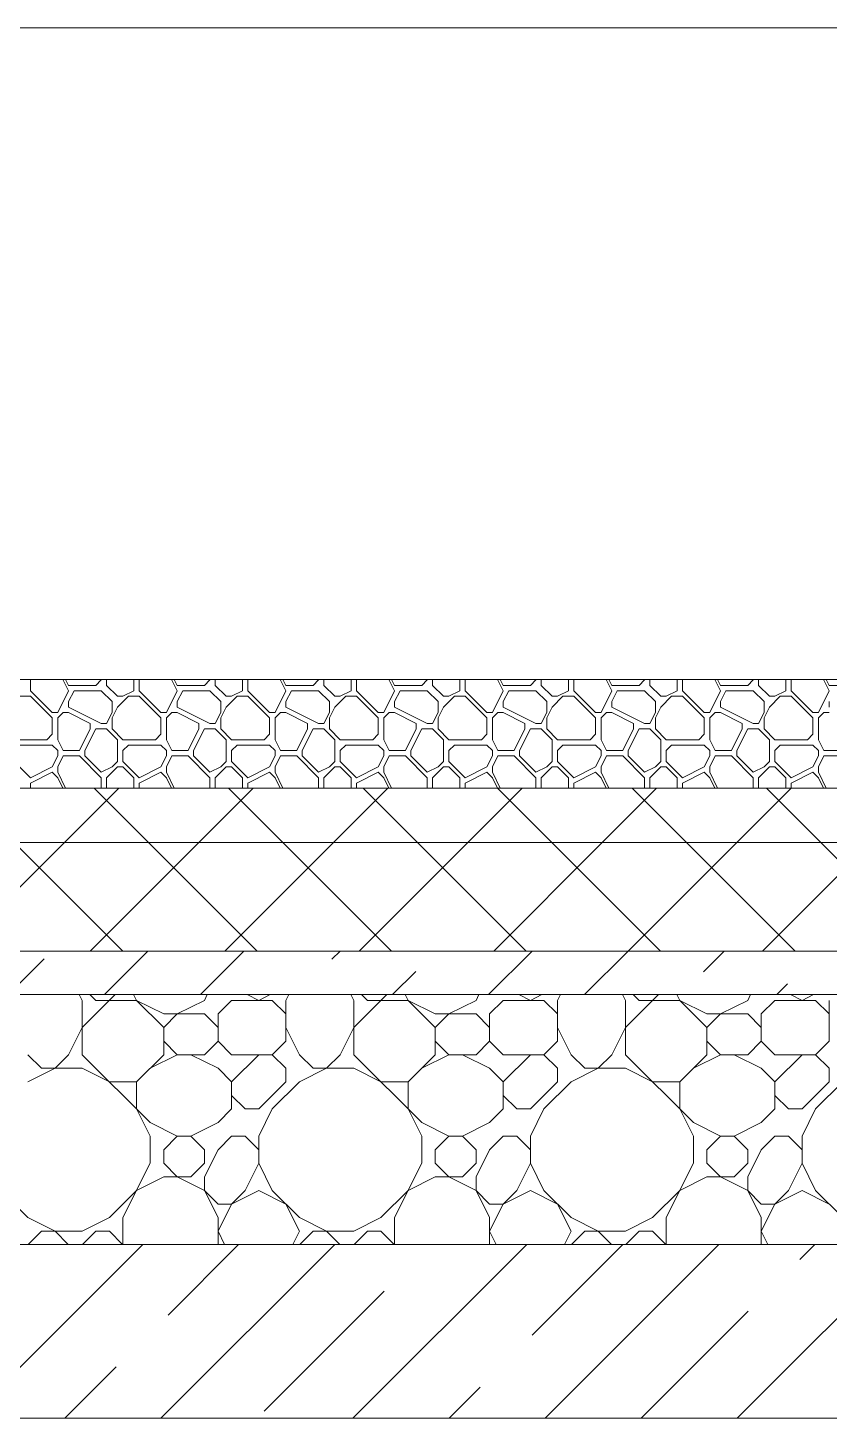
# Model space of a CAD drawing. Header units: millimetres. Extents: x 53645 to 137188, y 78097 to 135533.
# Drawn here: x 98823 to 99560, y 109600 to 110880 of the extents above; entities that cross this region are included whole.
import ezdxf

# ---------------------------------------------------------------- set-up
doc = ezdxf.new("R2010")
doc.units = ezdxf.units.MM
doc.layers.add('hatch', color=7, linetype='Continuous', lineweight=5)
doc.layers.add('Wall2', color=5, linetype='Continuous', lineweight=5)

msp = doc.modelspace()

# ---------------------------------------------------------------- linework, layer by layer
at = {"layer": 'hatch', "color": 251, "ltscale": 100}
for points in [[(98825.2, 110269.6), (98825.2, 110280)], [(98860.2, 110269.6), (98855, 110280)], [(98860.2, 110274.6), (98857.5, 110280)], [(98860.2, 110274.6), (98885.2, 110274.6)], [(98885.2, 110274.6), (98890.2, 110279.6)], [(98890.2, 110279.6), (98890.2, 110280)], [(98895.2, 110274.6), (98895.2, 110280)], [(98905.2, 110264.6), (98895.2, 110274.6)], [(98920.2, 110269.6), (98920.2, 110280)], [(98925.2, 110269.6), (98925.2, 110280)], [(98960.2, 110269.6), (98955, 110280)], [(98960.2, 110274.6), (98957.5, 110280)], [(98960.2, 110274.6), (98985.2, 110274.6)], [(98985.2, 110274.6), (98990.2, 110279.6)], [(98990.2, 110279.6), (98990.2, 110280)], [(98995.2, 110274.6), (98995.2, 110280)], [(99005.2, 110264.6), (98995.2, 110274.6)], [(99020.2, 110269.6), (99020.2, 110280)], [(99025.2, 110269.6), (99025.2, 110280)], [(99060.2, 110269.6), (99055, 110280)], [(99060.2, 110274.6), (99057.5, 110280)], [(99060.2, 110274.6), (99085.2, 110274.6)], [(99085.2, 110274.6), (99090.2, 110279.6)], [(99090.2, 110279.6), (99090.2, 110280)], [(99095.2, 110274.6), (99095.2, 110280)], [(99105.2, 110264.6), (99095.2, 110274.6)], [(99120.2, 110269.6), (99120.2, 110280)], [(99125.2, 110269.6), (99125.2, 110280)], [(99160.2, 110269.6), (99155, 110280)], [(99160.2, 110274.6), (99157.5, 110280)], [(99160.2, 110274.6), (99185.2, 110274.6)], [(99185.2, 110274.6), (99190.2, 110279.6)], [(99190.2, 110279.6), (99190.2, 110280)], [(99195.2, 110274.6), (99195.2, 110280)], [(99205.2, 110264.6), (99195.2, 110274.6)], [(99220.2, 110269.6), (99220.2, 110280)], [(99225.2, 110269.6), (99225.2, 110280)], [(99260.2, 110269.6), (99255, 110280)], [(99260.2, 110274.6), (99257.5, 110280)], [(99260.2, 110274.6), (99285.2, 110274.6)], [(99285.2, 110274.6), (99290.2, 110279.6)], [(99290.2, 110279.6), (99290.2, 110280)], [(99295.2, 110274.6), (99295.2, 110280)], [(99305.2, 110264.6), (99295.2, 110274.6)], [(99320.2, 110269.6), (99320.2, 110280)], [(99325.2, 110269.6), (99325.2, 110280)], [(99360.2, 110269.6), (99355, 110280)], [(99360.2, 110274.6), (99357.5, 110280)], [(99360.2, 110274.6), (99385.2, 110274.6)], [(99385.2, 110274.6), (99390.2, 110279.6)], [(99390.2, 110279.6), (99390.2, 110280)], [(99395.2, 110274.6), (99395.2, 110280)], [(99405.2, 110264.6), (99395.2, 110274.6)], [(99420.2, 110269.6), (99420.2, 110280)], [(99425.2, 110269.6), (99425.2, 110280)], [(99460.2, 110269.6), (99455, 110280)], [(99460.2, 110274.6), (99457.5, 110280)], [(99460.2, 110274.6), (99485.2, 110274.6)], [(99485.2, 110274.6), (99490.2, 110279.6)], [(99490.2, 110279.6), (99490.2, 110280)], [(99495.2, 110274.6), (99495.2, 110280)], [(99505.2, 110264.6), (99495.2, 110274.6)], [(99520.2, 110269.6), (99520.2, 110280)], [(99525.2, 110269.6), (99525.2, 110280)], [(99560.2, 110269.6), (99555, 110280)], [(99560.2, 110274.6), (99557.5, 110280)], [(99560.2, 110274.6), (99585.2, 110274.6)], [(98815.2, 110264.6), (98825.2, 110264.6)], [(98845.2, 110249.6), (98825.2, 110269.6)], [(98845.2, 110244.6), (98825.2, 110264.6)], [(98850.2, 110249.6), (98860.2, 110269.6)], [(98860.2, 110259.6), (98865.2, 110269.6)], [(98860.2, 110254.6), (98860.2, 110259.6)], [(98865.2, 110269.6), (98890.2, 110269.6)], [(98900.2, 110259.6), (98890.2, 110269.6)], [(98900.2, 110249.6), (98900.2, 110259.6)], [(98905.2, 110264.6), (98910.2, 110264.6)], [(98905.2, 110254.6), (98915.2, 110264.6)], [(98910.2, 110264.6), (98920.2, 110269.6)], [(98915.2, 110264.6), (98925.2, 110264.6)], [(98945.2, 110249.6), (98925.2, 110269.6)], [(98945.2, 110244.6), (98925.2, 110264.6)], [(98950.2, 110249.6), (98960.2, 110269.6)], [(98960.2, 110259.6), (98965.2, 110269.6)], [(98960.2, 110254.6), (98960.2, 110259.6)], [(98965.2, 110269.6), (98990.2, 110269.6)], [(99000.2, 110259.6), (98990.2, 110269.6)], [(99000.2, 110249.6), (99000.2, 110259.6)], [(99005.2, 110264.6), (99010.2, 110264.6)], [(99005.2, 110254.6), (99015.2, 110264.6)], [(99010.2, 110264.6), (99020.2, 110269.6)], [(99015.2, 110264.6), (99025.2, 110264.6)], [(99045.2, 110249.6), (99025.2, 110269.6)], [(99045.2, 110244.6), (99025.2, 110264.6)], [(99050.2, 110249.6), (99060.2, 110269.6)], [(99060.2, 110259.6), (99065.2, 110269.6)], [(99060.2, 110254.6), (99060.2, 110259.6)], [(99065.2, 110269.6), (99090.2, 110269.6)], [(99100.2, 110259.6), (99090.2, 110269.6)], [(99100.2, 110249.6), (99100.2, 110259.6)], [(99105.2, 110264.6), (99110.2, 110264.6)], [(99105.2, 110254.6), (99115.2, 110264.6)], [(99110.2, 110264.6), (99120.2, 110269.6)], [(99115.2, 110264.6), (99125.2, 110264.6)], [(99145.2, 110249.6), (99125.2, 110269.6)], [(99145.2, 110244.6), (99125.2, 110264.6)], [(99150.2, 110249.6), (99160.2, 110269.6)], [(99160.2, 110259.6), (99165.2, 110269.6)], [(99160.2, 110254.6), (99160.2, 110259.6)], [(99165.2, 110269.6), (99190.2, 110269.6)], [(99200.2, 110259.6), (99190.2, 110269.6)], [(99200.2, 110249.6), (99200.2, 110259.6)], [(99205.2, 110264.6), (99210.2, 110264.6)], [(99205.2, 110254.6), (99215.2, 110264.6)], [(99210.2, 110264.6), (99220.2, 110269.6)], [(99215.2, 110264.6), (99225.2, 110264.6)], [(99245.2, 110249.6), (99225.2, 110269.6)], [(99245.2, 110244.6), (99225.2, 110264.6)], [(99250.2, 110249.6), (99260.2, 110269.6)], [(99260.2, 110259.6), (99265.2, 110269.6)], [(99260.2, 110254.6), (99260.2, 110259.6)], [(99265.2, 110269.6), (99290.2, 110269.6)], [(99300.2, 110259.6), (99290.2, 110269.6)], [(99300.2, 110249.6), (99300.2, 110259.6)], [(99305.2, 110264.6), (99310.2, 110264.6)], [(99305.2, 110254.6), (99315.2, 110264.6)], [(99310.2, 110264.6), (99320.2, 110269.6)], [(99315.2, 110264.6), (99325.2, 110264.6)], [(99345.2, 110249.6), (99325.2, 110269.6)], [(99345.2, 110244.6), (99325.2, 110264.6)], [(99350.2, 110249.6), (99360.2, 110269.6)], [(99360.2, 110259.6), (99365.2, 110269.6)], [(99360.2, 110254.6), (99360.2, 110259.6)], [(99365.2, 110269.6), (99390.2, 110269.6)], [(99400.2, 110259.6), (99390.2, 110269.6)], [(99400.2, 110249.6), (99400.2, 110259.6)], [(99405.2, 110264.6), (99410.2, 110264.6)], [(99405.2, 110254.6), (99415.2, 110264.6)], [(99410.2, 110264.6), (99420.2, 110269.6)], [(99415.2, 110264.6), (99425.2, 110264.6)], [(99445.2, 110249.6), (99425.2, 110269.6)], [(99445.2, 110244.6), (99425.2, 110264.6)], [(99450.2, 110249.6), (99460.2, 110269.6)], [(99460.2, 110259.6), (99465.2, 110269.6)], [(99460.2, 110254.6), (99460.2, 110259.6)], [(99465.2, 110269.6), (99490.2, 110269.6)], [(99500.2, 110259.6), (99490.2, 110269.6)], [(99500.2, 110249.6), (99500.2, 110259.6)], [(99505.2, 110264.6), (99510.2, 110264.6)], [(99505.2, 110254.6), (99515.2, 110264.6)], [(99510.2, 110264.6), (99520.2, 110269.6)], [(99515.2, 110264.6), (99525.2, 110264.6)], [(99545.2, 110249.6), (99525.2, 110269.6)], [(99545.2, 110244.6), (99525.2, 110264.6)], [(99550.2, 110249.6), (99560.2, 110269.6)], [(99560.2, 110254.6), (99560.2, 110259.6)], [(98845.2, 110249.6), (98850.2, 110249.6)], [(98850.2, 110244.6), (98855.2, 110249.6)], [(98855.2, 110249.6), (98860.2, 110249.6)], [(98890.2, 110239.6), (98860.2, 110254.6)], [(98880.2, 110239.6), (98860.2, 110249.6)], [(98895.2, 110239.6), (98900.2, 110249.6)], [(98895.2, 110239.6), (98900.2, 110249.6)], [(98900.2, 110244.6), (98905.2, 110254.6)], [(98945.2, 110249.6), (98950.2, 110249.6)], [(98950.2, 110244.6), (98955.2, 110249.6)], [(98955.2, 110249.6), (98960.2, 110249.6)], [(98990.2, 110239.6), (98960.2, 110254.6)], [(98980.2, 110239.6), (98960.2, 110249.6)], [(98995.2, 110239.6), (99000.2, 110249.6)], [(98995.2, 110239.6), (99000.2, 110249.6)], [(99000.2, 110244.6), (99005.2, 110254.6)], [(99045.2, 110249.6), (99050.2, 110249.6)], [(99050.2, 110244.6), (99055.2, 110249.6)], [(99055.2, 110249.6), (99060.2, 110249.6)], [(99090.2, 110239.6), (99060.2, 110254.6)], [(99080.2, 110239.6), (99060.2, 110249.6)], [(99095.2, 110239.6), (99100.2, 110249.6)], [(99095.2, 110239.6), (99100.2, 110249.6)], [(99100.2, 110244.6), (99105.2, 110254.6)], [(99145.2, 110249.6), (99150.2, 110249.6)], [(99150.2, 110244.6), (99155.2, 110249.6)], [(99155.2, 110249.6), (99160.2, 110249.6)], [(99190.2, 110239.6), (99160.2, 110254.6)], [(99180.2, 110239.6), (99160.2, 110249.6)], [(99195.2, 110239.6), (99200.2, 110249.6)], [(99195.2, 110239.6), (99200.2, 110249.6)], [(99200.2, 110244.6), (99205.2, 110254.6)], [(99245.2, 110249.6), (99250.2, 110249.6)], [(99250.2, 110244.6), (99255.2, 110249.6)], [(99255.2, 110249.6), (99260.2, 110249.6)], [(99290.2, 110239.6), (99260.2, 110254.6)], [(99280.2, 110239.6), (99260.2, 110249.6)], [(99295.2, 110239.6), (99300.2, 110249.6)], [(99295.2, 110239.6), (99300.2, 110249.6)], [(99300.2, 110244.6), (99305.2, 110254.6)], [(99345.2, 110249.6), (99350.2, 110249.6)], [(99350.2, 110244.6), (99355.2, 110249.6)], [(99355.2, 110249.6), (99360.2, 110249.6)], [(99390.2, 110239.6), (99360.2, 110254.6)], [(99380.2, 110239.6), (99360.2, 110249.6)], [(99395.2, 110239.6), (99400.2, 110249.6)], [(99395.2, 110239.6), (99400.2, 110249.6)], [(99400.2, 110244.6), (99405.2, 110254.6)], [(99445.2, 110249.6), (99450.2, 110249.6)], [(99450.2, 110244.6), (99455.2, 110249.6)], [(99455.2, 110249.6), (99460.2, 110249.6)], [(99490.2, 110239.6), (99460.2, 110254.6)], [(99480.2, 110239.6), (99460.2, 110249.6)], [(99495.2, 110239.6), (99500.2, 110249.6)], [(99495.2, 110239.6), (99500.2, 110249.6)], [(99500.2, 110244.6), (99505.2, 110254.6)], [(99545.2, 110249.6), (99550.2, 110249.6)], [(99550.2, 110244.6), (99555.2, 110249.6)], [(99555.2, 110249.6), (99560.2, 110249.6)], [(98845.2, 110229.6), (98845.2, 110244.6)], [(98850.2, 110224.6), (98850.2, 110244.6)], [(98870.2, 110214.6), (98880.2, 110234.6)], [(98875.2, 110214.6), (98885.2, 110234.6)], [(98880.2, 110234.6), (98880.2, 110239.6)], [(98885.2, 110234.6), (98895.2, 110234.6)], [(98890.2, 110239.6), (98895.2, 110239.6)], [(98905.2, 110224.6), (98895.2, 110234.6)], [(98900.2, 110234.6), (98900.2, 110244.6)], [(98910.2, 110224.6), (98900.2, 110234.6)], [(98945.2, 110229.6), (98945.2, 110244.6)], [(98950.2, 110224.6), (98950.2, 110244.6)], [(98970.2, 110214.6), (98980.2, 110234.6)], [(98975.2, 110214.6), (98985.2, 110234.6)], [(98980.2, 110234.6), (98980.2, 110239.6)], [(98985.2, 110234.6), (98995.2, 110234.6)], [(98990.2, 110239.6), (98995.2, 110239.6)], [(99005.2, 110224.6), (98995.2, 110234.6)], [(99000.2, 110234.6), (99000.2, 110244.6)], [(99010.2, 110224.6), (99000.2, 110234.6)], [(99045.2, 110229.6), (99045.2, 110244.6)], [(99050.2, 110224.6), (99050.2, 110244.6)], [(99070.2, 110214.6), (99080.2, 110234.6)], [(99075.2, 110214.6), (99085.2, 110234.6)], [(99080.2, 110234.6), (99080.2, 110239.6)], [(99085.2, 110234.6), (99095.2, 110234.6)], [(99090.2, 110239.6), (99095.2, 110239.6)], [(99105.2, 110224.6), (99095.2, 110234.6)], [(99100.2, 110234.6), (99100.2, 110244.6)], [(99110.2, 110224.6), (99100.2, 110234.6)], [(99145.2, 110229.6), (99145.2, 110244.6)], [(99150.2, 110224.6), (99150.2, 110244.6)], [(99170.2, 110214.6), (99180.2, 110234.6)], [(99175.2, 110214.6), (99185.2, 110234.6)], [(99180.2, 110234.6), (99180.2, 110239.6)], [(99185.2, 110234.6), (99195.2, 110234.6)], [(99190.2, 110239.6), (99195.2, 110239.6)], [(99205.2, 110224.6), (99195.2, 110234.6)], [(99200.2, 110234.6), (99200.2, 110244.6)], [(99210.2, 110224.6), (99200.2, 110234.6)], [(99245.2, 110229.6), (99245.2, 110244.6)], [(99250.2, 110224.6), (99250.2, 110244.6)], [(99270.2, 110214.6), (99280.2, 110234.6)], [(99275.2, 110214.6), (99285.2, 110234.6)], [(99280.2, 110234.6), (99280.2, 110239.6)], [(99285.2, 110234.6), (99295.2, 110234.6)], [(99290.2, 110239.6), (99295.2, 110239.6)], [(99305.2, 110224.6), (99295.2, 110234.6)], [(99300.2, 110234.6), (99300.2, 110244.6)], [(99310.2, 110224.6), (99300.2, 110234.6)], [(99345.2, 110229.6), (99345.2, 110244.6)], [(99350.2, 110224.6), (99350.2, 110244.6)], [(99370.2, 110214.6), (99380.2, 110234.6)], [(99375.2, 110214.6), (99385.2, 110234.6)], [(99380.2, 110234.6), (99380.2, 110239.6)], [(99385.2, 110234.6), (99395.2, 110234.6)], [(99390.2, 110239.6), (99395.2, 110239.6)], [(99405.2, 110224.6), (99395.2, 110234.6)], [(99400.2, 110234.6), (99400.2, 110244.6)], [(99410.2, 110224.6), (99400.2, 110234.6)], [(99445.2, 110229.6), (99445.2, 110244.6)], [(99450.2, 110224.6), (99450.2, 110244.6)], [(99470.2, 110214.6), (99480.2, 110234.6)], [(99475.2, 110214.6), (99485.2, 110234.6)], [(99480.2, 110234.6), (99480.2, 110239.6)], [(99485.2, 110234.6), (99495.2, 110234.6)], [(99490.2, 110239.6), (99495.2, 110239.6)], [(99505.2, 110224.6), (99495.2, 110234.6)], [(99500.2, 110234.6), (99500.2, 110244.6)], [(99510.2, 110224.6), (99500.2, 110234.6)], [(99545.2, 110229.6), (99545.2, 110244.6)], [(99550.2, 110224.6), (99550.2, 110244.6)], [(98810.2, 110224.6), (98840.2, 110224.6)], [(98840.2, 110224.6), (98845.2, 110229.6)], [(98855.2, 110214.6), (98850.2, 110224.6)], [(98905.2, 110204.6), (98905.2, 110224.6)], [(98910.2, 110224.6), (98940.2, 110224.6)], [(98940.2, 110224.6), (98945.2, 110229.6)], [(98955.2, 110214.6), (98950.2, 110224.6)], [(99005.2, 110204.6), (99005.2, 110224.6)], [(99010.2, 110224.6), (99040.2, 110224.6)], [(99040.2, 110224.6), (99045.2, 110229.6)], [(99055.2, 110214.6), (99050.2, 110224.6)], [(99105.2, 110204.6), (99105.2, 110224.6)], [(99110.2, 110224.6), (99140.2, 110224.6)], [(99140.2, 110224.6), (99145.2, 110229.6)], [(99155.2, 110214.6), (99150.2, 110224.6)], [(99205.2, 110204.6), (99205.2, 110224.6)], [(99210.2, 110224.6), (99240.2, 110224.6)], [(99240.2, 110224.6), (99245.2, 110229.6)], [(99255.2, 110214.6), (99250.2, 110224.6)], [(99305.2, 110204.6), (99305.2, 110224.6)], [(99310.2, 110224.6), (99340.2, 110224.6)], [(99340.2, 110224.6), (99345.2, 110229.6)], [(99355.2, 110214.6), (99350.2, 110224.6)], [(99405.2, 110204.6), (99405.2, 110224.6)], [(99410.2, 110224.6), (99440.2, 110224.6)], [(99440.2, 110224.6), (99445.2, 110229.6)], [(99455.2, 110214.6), (99450.2, 110224.6)], [(99505.2, 110204.6), (99505.2, 110224.6)], [(99510.2, 110224.6), (99540.2, 110224.6)], [(99540.2, 110224.6), (99545.2, 110229.6)], [(99555.2, 110214.6), (99550.2, 110224.6)], [(98815.2, 110219.6), (98845.2, 110219.6)], [(98850.2, 110214.6), (98845.2, 110219.6)], [(98845.2, 110199.6), (98850.2, 110209.6)], [(98850.2, 110209.6), (98850.2, 110214.6)], [(98850.2, 110199.6), (98855.2, 110209.6)], [(98855.2, 110214.6), (98870.2, 110214.6)], [(98855.2, 110209.6), (98870.2, 110209.6)], [(98890.2, 110189.6), (98870.2, 110209.6)], [(98875.2, 110209.6), (98875.2, 110214.6)], [(98890.2, 110194.6), (98875.2, 110209.6)], [(98910.2, 110214.6), (98915.2, 110219.6)], [(98910.2, 110204.6), (98910.2, 110214.6)], [(98915.2, 110219.6), (98945.2, 110219.6)], [(98950.2, 110214.6), (98945.2, 110219.6)], [(98945.2, 110199.6), (98950.2, 110209.6)], [(98950.2, 110209.6), (98950.2, 110214.6)], [(98950.2, 110199.6), (98955.2, 110209.6)], [(98955.2, 110214.6), (98970.2, 110214.6)], [(98955.2, 110209.6), (98970.2, 110209.6)], [(98990.2, 110189.6), (98970.2, 110209.6)], [(98975.2, 110209.6), (98975.2, 110214.6)], [(98990.2, 110194.6), (98975.2, 110209.6)], [(99010.2, 110214.6), (99015.2, 110219.6)], [(99010.2, 110204.6), (99010.2, 110214.6)], [(99015.2, 110219.6), (99045.2, 110219.6)], [(99050.2, 110214.6), (99045.2, 110219.6)], [(99045.2, 110199.6), (99050.2, 110209.6)], [(99050.2, 110209.6), (99050.2, 110214.6)], [(99050.2, 110199.6), (99055.2, 110209.6)], [(99055.2, 110214.6), (99070.2, 110214.6)], [(99055.2, 110209.6), (99070.2, 110209.6)], [(99090.2, 110189.6), (99070.2, 110209.6)], [(99075.2, 110209.6), (99075.2, 110214.6)], [(99090.2, 110194.6), (99075.2, 110209.6)], [(99110.2, 110214.6), (99115.2, 110219.6)], [(99110.2, 110204.6), (99110.2, 110214.6)], [(99115.2, 110219.6), (99145.2, 110219.6)], [(99150.2, 110214.6), (99145.2, 110219.6)], [(99145.2, 110199.6), (99150.2, 110209.6)], [(99150.2, 110209.6), (99150.2, 110214.6)], [(99150.2, 110199.6), (99155.2, 110209.6)], [(99155.2, 110214.6), (99170.2, 110214.6)], [(99155.2, 110209.6), (99170.2, 110209.6)], [(99190.2, 110189.6), (99170.2, 110209.6)], [(99175.2, 110209.6), (99175.2, 110214.6)], [(99190.2, 110194.6), (99175.2, 110209.6)], [(99210.2, 110214.6), (99215.2, 110219.6)], [(99210.2, 110204.6), (99210.2, 110214.6)], [(99215.2, 110219.6), (99245.2, 110219.6)], [(99250.2, 110214.6), (99245.2, 110219.6)], [(99245.2, 110199.6), (99250.2, 110209.6)], [(99250.2, 110209.6), (99250.2, 110214.6)], [(99250.2, 110199.6), (99255.2, 110209.6)], [(99255.2, 110214.6), (99270.2, 110214.6)], [(99255.2, 110209.6), (99270.2, 110209.6)], [(99290.2, 110189.6), (99270.2, 110209.6)], [(99275.2, 110209.6), (99275.2, 110214.6)], [(99290.2, 110194.6), (99275.2, 110209.6)], [(99310.2, 110214.6), (99315.2, 110219.6)], [(99310.2, 110204.6), (99310.2, 110214.6)], [(99315.2, 110219.6), (99345.2, 110219.6)], [(99350.2, 110214.6), (99345.2, 110219.6)], [(99345.2, 110199.6), (99350.2, 110209.6)], [(99350.2, 110209.6), (99350.2, 110214.6)], [(99350.2, 110199.6), (99355.2, 110209.6)], [(99355.2, 110214.6), (99370.2, 110214.6)], [(99355.2, 110209.6), (99370.2, 110209.6)], [(99390.2, 110189.6), (99370.2, 110209.6)], [(99375.2, 110209.6), (99375.2, 110214.6)], [(99390.2, 110194.6), (99375.2, 110209.6)], [(99410.2, 110214.6), (99415.2, 110219.6)], [(99410.2, 110204.6), (99410.2, 110214.6)], [(99415.2, 110219.6), (99445.2, 110219.6)], [(99450.2, 110214.6), (99445.2, 110219.6)], [(99445.2, 110199.6), (99450.2, 110209.6)], [(99450.2, 110209.6), (99450.2, 110214.6)], [(99450.2, 110199.6), (99455.2, 110209.6)], [(99455.2, 110214.6), (99470.2, 110214.6)], [(99455.2, 110209.6), (99470.2, 110209.6)], [(99490.2, 110189.6), (99470.2, 110209.6)], [(99475.2, 110209.6), (99475.2, 110214.6)], [(99490.2, 110194.6), (99475.2, 110209.6)], [(99510.2, 110214.6), (99515.2, 110219.6)], [(99510.2, 110204.6), (99510.2, 110214.6)], [(99515.2, 110219.6), (99545.2, 110219.6)], [(99550.2, 110214.6), (99545.2, 110219.6)], [(99545.2, 110199.6), (99550.2, 110209.6)], [(99550.2, 110209.6), (99550.2, 110214.6)], [(99550.2, 110199.6), (99555.2, 110209.6)], [(99555.2, 110214.6), (99570.2, 110214.6)], [(99555.2, 110209.6), (99570.2, 110209.6)], [(98825.2, 110189.6), (98810.2, 110204.6)], [(98825.2, 110189.6), (98845.2, 110199.6)], [(98850.2, 110194.6), (98850.2, 110199.6)], [(98890.2, 110194.6), (98900.2, 110199.6)], [(98895.2, 110189.6), (98905.2, 110199.6)], [(98900.2, 110199.6), (98905.2, 110204.6)], [(98905.2, 110199.6), (98910.2, 110199.6)], [(98925.2, 110189.6), (98910.2, 110204.6)], [(98920.2, 110189.6), (98910.2, 110199.6)], [(98925.2, 110189.6), (98945.2, 110199.6)], [(98950.2, 110194.6), (98950.2, 110199.6)], [(98990.2, 110194.6), (99000.2, 110199.6)], [(98995.2, 110189.6), (99005.2, 110199.6)], [(99000.2, 110199.6), (99005.2, 110204.6)], [(99005.2, 110199.6), (99010.2, 110199.6)], [(99025.2, 110189.6), (99010.2, 110204.6)], [(99020.2, 110189.6), (99010.2, 110199.6)], [(99025.2, 110189.6), (99045.2, 110199.6)], [(99050.2, 110194.6), (99050.2, 110199.6)], [(99090.2, 110194.6), (99100.2, 110199.6)], [(99095.2, 110189.6), (99105.2, 110199.6)], [(99100.2, 110199.6), (99105.2, 110204.6)], [(99105.2, 110199.6), (99110.2, 110199.6)], [(99125.2, 110189.6), (99110.2, 110204.6)], [(99120.2, 110189.6), (99110.2, 110199.6)], [(99125.2, 110189.6), (99145.2, 110199.6)], [(99150.2, 110194.6), (99150.2, 110199.6)], [(99190.2, 110194.6), (99200.2, 110199.6)], [(99195.2, 110189.6), (99205.2, 110199.6)], [(99200.2, 110199.6), (99205.2, 110204.6)], [(99205.2, 110199.6), (99210.2, 110199.6)], [(99225.2, 110189.6), (99210.2, 110204.6)], [(99220.2, 110189.6), (99210.2, 110199.6)], [(99225.2, 110189.6), (99245.2, 110199.6)], [(99250.2, 110194.6), (99250.2, 110199.6)], [(99290.2, 110194.6), (99300.2, 110199.6)], [(99295.2, 110189.6), (99305.2, 110199.6)], [(99300.2, 110199.6), (99305.2, 110204.6)], [(99305.2, 110199.6), (99310.2, 110199.6)], [(99325.2, 110189.6), (99310.2, 110204.6)], [(99320.2, 110189.6), (99310.2, 110199.6)], [(99325.2, 110189.6), (99345.2, 110199.6)], [(99350.2, 110194.6), (99350.2, 110199.6)], [(99390.2, 110194.6), (99400.2, 110199.6)], [(99395.2, 110189.6), (99405.2, 110199.6)], [(99400.2, 110199.6), (99405.2, 110204.6)], [(99405.2, 110199.6), (99410.2, 110199.6)], [(99425.2, 110189.6), (99410.2, 110204.6)], [(99420.2, 110189.6), (99410.2, 110199.6)], [(99425.2, 110189.6), (99445.2, 110199.6)], [(99450.2, 110194.6), (99450.2, 110199.6)], [(99490.2, 110194.6), (99500.2, 110199.6)], [(99495.2, 110189.6), (99505.2, 110199.6)], [(99500.2, 110199.6), (99505.2, 110204.6)], [(99505.2, 110199.6), (99510.2, 110199.6)], [(99525.2, 110189.6), (99510.2, 110204.6)], [(99520.2, 110189.6), (99510.2, 110199.6)], [(99525.2, 110189.6), (99545.2, 110199.6)], [(99550.2, 110194.6), (99550.2, 110199.6)], [(98825.2, 110184.6), (98845.2, 110194.6)], [(98825.2, 110180), (98825.2, 110184.6)], [(98850.2, 110189.6), (98845.2, 110194.6)], [(98857.5, 110180), (98850.2, 110194.6)], [(98855, 110180), (98850.2, 110189.6)], [(98890.2, 110180), (98890.2, 110189.6)], [(98895.2, 110180), (98895.2, 110189.6)], [(98920.2, 110180), (98920.2, 110189.6)], [(98925.2, 110184.6), (98945.2, 110194.6)], [(98925.2, 110180), (98925.2, 110184.6)], [(98950.2, 110189.6), (98945.2, 110194.6)], [(98957.5, 110180), (98950.2, 110194.6)], [(98955, 110180), (98950.2, 110189.6)], [(98990.2, 110180), (98990.2, 110189.6)], [(98995.2, 110180), (98995.2, 110189.6)], [(99020.2, 110180), (99020.2, 110189.6)], [(99025.2, 110184.6), (99045.2, 110194.6)], [(99025.2, 110180), (99025.2, 110184.6)], [(99050.2, 110189.6), (99045.2, 110194.6)], [(99057.5, 110180), (99050.2, 110194.6)], [(99055, 110180), (99050.2, 110189.6)], [(99090.2, 110180), (99090.2, 110189.6)], [(99095.2, 110180), (99095.2, 110189.6)], [(99120.2, 110180), (99120.2, 110189.6)], [(99125.2, 110184.6), (99145.2, 110194.6)], [(99125.2, 110180), (99125.2, 110184.6)], [(99150.2, 110189.6), (99145.2, 110194.6)], [(99157.5, 110180), (99150.2, 110194.6)], [(99155, 110180), (99150.2, 110189.6)], [(99190.2, 110180), (99190.2, 110189.6)], [(99195.2, 110180), (99195.2, 110189.6)], [(99220.2, 110180), (99220.2, 110189.6)], [(99225.2, 110184.6), (99245.2, 110194.6)], [(99225.2, 110180), (99225.2, 110184.6)], [(99250.2, 110189.6), (99245.2, 110194.6)], [(99257.5, 110180), (99250.2, 110194.6)], [(99255, 110180), (99250.2, 110189.6)], [(99290.2, 110180), (99290.2, 110189.6)], [(99295.2, 110180), (99295.2, 110189.6)], [(99320.2, 110180), (99320.2, 110189.6)], [(99325.2, 110184.6), (99345.2, 110194.6)], [(99325.2, 110180), (99325.2, 110184.6)], [(99350.2, 110189.6), (99345.2, 110194.6)], [(99357.5, 110180), (99350.2, 110194.6)], [(99355, 110180), (99350.2, 110189.6)], [(99390.2, 110180), (99390.2, 110189.6)], [(99395.2, 110180), (99395.2, 110189.6)], [(99420.2, 110180), (99420.2, 110189.6)], [(99425.2, 110184.6), (99445.2, 110194.6)], [(99425.2, 110180), (99425.2, 110184.6)], [(99450.2, 110189.6), (99445.2, 110194.6)], [(99457.5, 110180), (99450.2, 110194.6)], [(99455, 110180), (99450.2, 110189.6)], [(99490.2, 110180), (99490.2, 110189.6)], [(99495.2, 110180), (99495.2, 110189.6)], [(99520.2, 110180), (99520.2, 110189.6)], [(99525.2, 110184.6), (99545.2, 110194.6)], [(99525.2, 110180), (99525.2, 110184.6)], [(99550.2, 110189.6), (99545.2, 110194.6)], [(99557.5, 110180), (99550.2, 110194.6)], [(99555, 110180), (99550.2, 110189.6)], [(100108.8, 110180), (91278.8, 110180)], [(91278.8, 110180), (100108.8, 110180)], [(100108.8, 110130), (91278.8, 110130)], [(91278.8, 110130), (100108.8, 110130)], [(100108.8, 110030), (91278.8, 110030)], [(91278.8, 110030), (100108.8, 110030)], [(100108.8, 109990), (91278.8, 109990)], [(91278.8, 109990), (100108.8, 109990)], [(91368.8, 109760), (100018.8, 109760)], [(100108.8, 109760), (96418.8, 109760)]]:
    msp.add_lwpolyline(points, dxfattribs=at)
at = {"layer": 'hatch', "color": 251, "lineweight": 5, "ltscale": 100}
for points in [[(98856.4, 110130), (98906.4, 110180)], [(98933.8, 110130), (98883.8, 110180)], [(98980.2, 110130), (99030.2, 110180)], [(99057.5, 110130), (99007.5, 110180)], [(99103.9, 110130), (99153.9, 110180)], [(99181.3, 110130), (99131.3, 110180)], [(99227.6, 110130), (99277.6, 110180)], [(99305, 110130), (99255, 110180)], [(99351.4, 110130), (99401.4, 110180)], [(99428.8, 110130), (99378.8, 110180)], [(99475.1, 110130), (99525.1, 110180)], [(99552.5, 110130), (99502.5, 110180)]]:
    msp.add_lwpolyline(points, dxfattribs=at)
at = {"layer": 'hatch', "color": 251, "lineweight": 9, "ltscale": 100}
for points in [[(98756.4, 110030), (98856.4, 110130)], [(98910, 110030), (98810, 110130)], [(98880.2, 110030), (98980.2, 110130)], [(99033.8, 110030), (98933.8, 110130)], [(99003.9, 110030), (99103.9, 110130)], [(99157.5, 110030), (99057.5, 110130)], [(99127.6, 110030), (99227.6, 110130)], [(99281.3, 110030), (99181.3, 110130)], [(99251.4, 110030), (99351.4, 110130)], [(99405, 110030), (99305, 110130)], [(99375.1, 110030), (99475.1, 110130)], [(99528.8, 110030), (99428.8, 110130)], [(99498.9, 110030), (99598.9, 110130)], [(99652.5, 110030), (99552.5, 110130)], [(98893.2, 109990), (98933.2, 110030)], [(98981.6, 109990), (99021.6, 110030)], [(99102.4, 110022.4), (99110, 110030)], [(99246.7, 109990), (99286.7, 110030)], [(99335.1, 109990), (99375.1, 110030)], [(99444.4, 110010.9), (99463.5, 110030)], [(98804.8, 109990), (98837.6, 110022.8)], [(99158.4, 109990), (99179.7, 110011.3)], [(99511.9, 109990), (99521.8, 109999.8)], [(98872.7, 109984.6), (98870, 109990)], [(98872.7, 109959.6), (98903, 109990)], [(98872.7, 109934.6), (98872.7, 109984.6)], [(98885.2, 109984.6), (98879.8, 109990)], [(98885.2, 109984.6), (98922.7, 109984.6)], [(98922.7, 109984.6), (98920, 109990)], [(98947.7, 109959.6), (98922.7, 109984.6)], [(98947.7, 109972.1), (98922.7, 109984.6)], [(98960.2, 109972.1), (98985.2, 109984.6)], [(98985.2, 109984.6), (98987.8, 109990)], [(98997.7, 109972.1), (99010.2, 109984.6)], [(99010.2, 109984.6), (99047.7, 109984.6)], [(99035.2, 109984.6), (99024.5, 109990)], [(99035.2, 109984.6), (99045.8, 109990)], [(99060.2, 109972.1), (99047.7, 109984.6)], [(99060.2, 109984.6), (99062.8, 109990)], [(99060.2, 109947.1), (99060.2, 109984.6)], [(99122.7, 109984.6), (99120, 109990)], [(99122.7, 109959.6), (99153, 109990)], [(99122.7, 109934.6), (99122.7, 109984.6)], [(99135.2, 109984.6), (99129.8, 109990)], [(99135.2, 109984.6), (99172.7, 109984.6)], [(99172.7, 109984.6), (99170, 109990)], [(99197.7, 109959.6), (99172.7, 109984.6)], [(99197.7, 109972.1), (99172.7, 109984.6)], [(99210.2, 109972.1), (99235.2, 109984.6)], [(99235.2, 109984.6), (99237.8, 109990)], [(99247.7, 109972.1), (99260.2, 109984.6)], [(99260.2, 109984.6), (99297.7, 109984.6)], [(99285.2, 109984.6), (99274.5, 109990)], [(99285.2, 109984.6), (99295.8, 109990)], [(99310.2, 109972.1), (99297.7, 109984.6)], [(99310.2, 109984.6), (99312.8, 109990)], [(99310.2, 109947.1), (99310.2, 109984.6)], [(99372.7, 109984.6), (99370, 109990)], [(99372.7, 109959.6), (99403, 109990)], [(99372.7, 109934.6), (99372.7, 109984.6)], [(99385.2, 109984.6), (99379.8, 109990)], [(99385.2, 109984.6), (99422.7, 109984.6)], [(99422.7, 109984.6), (99420, 109990)], [(99447.7, 109959.6), (99422.7, 109984.6)], [(99447.7, 109972.1), (99422.7, 109984.6)], [(99460.2, 109972.1), (99485.2, 109984.6)], [(99485.2, 109984.6), (99487.8, 109990)], [(99497.7, 109972.1), (99510.2, 109984.6)], [(99510.2, 109984.6), (99547.7, 109984.6)], [(99535.2, 109984.6), (99524.5, 109990)], [(99535.2, 109984.6), (99545.8, 109990)], [(99560.2, 109972.1), (99547.7, 109984.6)], [(99560.2, 109947.1), (99560.2, 109984.6)], [(98947.7, 109972.1), (98985.2, 109972.1)], [(98947.7, 109959.6), (98960.2, 109972.1)], [(98997.7, 109959.6), (98985.2, 109972.1)], [(98997.7, 109947.1), (98997.7, 109972.1)], [(99197.7, 109972.1), (99235.2, 109972.1)], [(99197.7, 109959.6), (99210.2, 109972.1)], [(99247.7, 109959.6), (99235.2, 109972.1)], [(99247.7, 109947.1), (99247.7, 109972.1)], [(99447.7, 109972.1), (99485.2, 109972.1)], [(99447.7, 109959.6), (99460.2, 109972.1)], [(99497.7, 109959.6), (99485.2, 109972.1)], [(99497.7, 109947.1), (99497.7, 109972.1)], [(98860.2, 109934.6), (98872.7, 109959.6)], [(98947.7, 109934.6), (98947.7, 109959.6)], [(99072.7, 109934.6), (99060.2, 109959.6)], [(99110.2, 109934.6), (99122.7, 109959.6)], [(99197.7, 109934.6), (99197.7, 109959.6)], [(99322.7, 109934.6), (99310.2, 109959.6)], [(99360.2, 109934.6), (99372.7, 109959.6)], [(99447.7, 109934.6), (99447.7, 109959.6)], [(98960.2, 109934.6), (98947.7, 109947.1)], [(98985.2, 109934.6), (98997.7, 109947.1)], [(99010.2, 109934.6), (98997.7, 109947.1)], [(99047.7, 109934.6), (99060.2, 109947.1)], [(99210.2, 109934.6), (99197.7, 109947.1)], [(99235.2, 109934.6), (99247.7, 109947.1)], [(99260.2, 109934.6), (99247.7, 109947.1)], [(99297.7, 109934.6), (99310.2, 109947.1)], [(99460.2, 109934.6), (99447.7, 109947.1)], [(99485.2, 109934.6), (99497.7, 109947.1)], [(99510.2, 109934.6), (99497.7, 109947.1)], [(99547.7, 109934.6), (99560.2, 109947.1)], [(98835.2, 109922.1), (98822.7, 109934.6)], [(98847.7, 109922.1), (98860.2, 109934.6)], [(98935.2, 109872.1), (98872.7, 109934.6)], [(98922.7, 109909.6), (98947.7, 109934.6)], [(98935.2, 109922.1), (98960.2, 109934.6)], [(98960.2, 109934.6), (98985.2, 109934.6)], [(98997.7, 109922.1), (98972.7, 109934.6)], [(99010.2, 109934.6), (99047.7, 109934.6)], [(99010.2, 109909.6), (99035.2, 109934.6)], [(99060.2, 109922.1), (99047.7, 109934.6)], [(99085.2, 109922.1), (99072.7, 109934.6)], [(99097.7, 109922.1), (99110.2, 109934.6)], [(99185.2, 109872.1), (99122.7, 109934.6)], [(99172.7, 109909.6), (99197.7, 109934.6)], [(99185.2, 109922.1), (99210.2, 109934.6)], [(99210.2, 109934.6), (99235.2, 109934.6)], [(99247.7, 109922.1), (99222.7, 109934.6)], [(99260.2, 109934.6), (99297.7, 109934.6)], [(99260.2, 109909.6), (99285.2, 109934.6)], [(99310.2, 109922.1), (99297.7, 109934.6)], [(99335.2, 109922.1), (99322.7, 109934.6)], [(99347.7, 109922.1), (99360.2, 109934.6)], [(99435.2, 109872.1), (99372.7, 109934.6)], [(99422.7, 109909.6), (99447.7, 109934.6)], [(99435.2, 109922.1), (99460.2, 109934.6)], [(99460.2, 109934.6), (99485.2, 109934.6)], [(99497.7, 109922.1), (99472.7, 109934.6)], [(99510.2, 109934.6), (99547.7, 109934.6)], [(99510.2, 109909.6), (99535.2, 109934.6)], [(99560.2, 109922.1), (99547.7, 109934.6)], [(98822.7, 109909.6), (98847.7, 109922.1)], [(98835.2, 109922.1), (98872.7, 109922.1)], [(98897.7, 109909.6), (98872.7, 109922.1)], [(99010.2, 109909.6), (98997.7, 109922.1)], [(99060.2, 109909.6), (99060.2, 109922.1)], [(99072.7, 109909.6), (99097.7, 109922.1)], [(99085.2, 109922.1), (99122.7, 109922.1)], [(99147.7, 109909.6), (99122.7, 109922.1)], [(99260.2, 109909.6), (99247.7, 109922.1)], [(99310.2, 109909.6), (99310.2, 109922.1)], [(99322.7, 109909.6), (99347.7, 109922.1)], [(99335.2, 109922.1), (99372.7, 109922.1)], [(99397.7, 109909.6), (99372.7, 109922.1)], [(99510.2, 109909.6), (99497.7, 109922.1)], [(99560.2, 109909.6), (99560.2, 109922.1)], [(98897.7, 109909.6), (98922.7, 109909.6)], [(98922.7, 109884.6), (98922.7, 109909.6)], [(99010.2, 109884.6), (99010.2, 109909.6)], [(99035.2, 109884.6), (99060.2, 109909.6)], [(99047.7, 109884.6), (99072.7, 109909.6)], [(99147.7, 109909.6), (99172.7, 109909.6)], [(99172.7, 109884.6), (99172.7, 109909.6)], [(99260.2, 109884.6), (99260.2, 109909.6)], [(99285.2, 109884.6), (99310.2, 109909.6)], [(99297.7, 109884.6), (99322.7, 109909.6)], [(99397.7, 109909.6), (99422.7, 109909.6)], [(99422.7, 109884.6), (99422.7, 109909.6)], [(99510.2, 109884.6), (99510.2, 109909.6)], [(99535.2, 109884.6), (99560.2, 109909.6)], [(99547.7, 109884.6), (99572.7, 109909.6)], [(99022.7, 109884.6), (99010.2, 109897.1)], [(99272.7, 109884.6), (99260.2, 109897.1)], [(99522.7, 109884.6), (99510.2, 109897.1)], [(98935.2, 109859.6), (98922.7, 109884.6)], [(98997.7, 109872.1), (99010.2, 109884.6)], [(99022.7, 109884.6), (99035.2, 109884.6)], [(99047.7, 109884.6), (99035.2, 109859.6)], [(99185.2, 109859.6), (99172.7, 109884.6)], [(99247.7, 109872.1), (99260.2, 109884.6)], [(99272.7, 109884.6), (99285.2, 109884.6)], [(99297.7, 109884.6), (99285.2, 109859.6)], [(99435.2, 109859.6), (99422.7, 109884.6)], [(99497.7, 109872.1), (99510.2, 109884.6)], [(99522.7, 109884.6), (99535.2, 109884.6)], [(99547.7, 109884.6), (99535.2, 109859.6)], [(98960.2, 109859.6), (98935.2, 109872.1)], [(98972.7, 109859.6), (98997.7, 109872.1)], [(99210.2, 109859.6), (99185.2, 109872.1)], [(99222.7, 109859.6), (99247.7, 109872.1)], [(99460.2, 109859.6), (99435.2, 109872.1)], [(99472.7, 109859.6), (99497.7, 109872.1)], [(98935.2, 109834.6), (98935.2, 109859.6)], [(98947.7, 109847.1), (98960.2, 109859.6)], [(98960.2, 109859.6), (98972.7, 109859.6)], [(98985.2, 109847.1), (98972.7, 109859.6)], [(98997.7, 109847.1), (99010.2, 109859.6)], [(99010.2, 109859.6), (99022.7, 109859.6)], [(99035.2, 109847.1), (99022.7, 109859.6)], [(99035.2, 109834.6), (99035.2, 109859.6)], [(99185.2, 109834.6), (99185.2, 109859.6)], [(99197.7, 109847.1), (99210.2, 109859.6)], [(99210.2, 109859.6), (99222.7, 109859.6)], [(99235.2, 109847.1), (99222.7, 109859.6)], [(99247.7, 109847.1), (99260.2, 109859.6)], [(99260.2, 109859.6), (99272.7, 109859.6)], [(99285.2, 109847.1), (99272.7, 109859.6)], [(99285.2, 109834.6), (99285.2, 109859.6)], [(99435.2, 109834.6), (99435.2, 109859.6)], [(99447.7, 109847.1), (99460.2, 109859.6)], [(99460.2, 109859.6), (99472.7, 109859.6)], [(99485.2, 109847.1), (99472.7, 109859.6)], [(99497.7, 109847.1), (99510.2, 109859.6)], [(99510.2, 109859.6), (99522.7, 109859.6)], [(99535.2, 109847.1), (99522.7, 109859.6)], [(99535.2, 109834.6), (99535.2, 109859.6)], [(98947.7, 109834.6), (98947.7, 109847.1)], [(98985.2, 109834.6), (98985.2, 109847.1)], [(98985.2, 109822.1), (98997.7, 109847.1)], [(99197.7, 109834.6), (99197.7, 109847.1)], [(99235.2, 109834.6), (99235.2, 109847.1)], [(99235.2, 109822.1), (99247.7, 109847.1)], [(99447.7, 109834.6), (99447.7, 109847.1)], [(99485.2, 109834.6), (99485.2, 109847.1)], [(99485.2, 109822.1), (99497.7, 109847.1)], [(98910.2, 109784.6), (98935.2, 109834.6)], [(98960.2, 109822.1), (98947.7, 109834.6)], [(98972.7, 109822.1), (98985.2, 109834.6)], [(99022.7, 109809.6), (99035.2, 109834.6)], [(99047.7, 109809.6), (99035.2, 109834.6)], [(99160.2, 109784.6), (99185.2, 109834.6)], [(99210.2, 109822.1), (99197.7, 109834.6)], [(99222.7, 109822.1), (99235.2, 109834.6)], [(99272.7, 109809.6), (99285.2, 109834.6)], [(99297.7, 109809.6), (99285.2, 109834.6)], [(99410.2, 109784.6), (99435.2, 109834.6)], [(99460.2, 109822.1), (99447.7, 109834.6)], [(99472.7, 109822.1), (99485.2, 109834.6)], [(99522.7, 109809.6), (99535.2, 109834.6)], [(99547.7, 109809.6), (99535.2, 109834.6)], [(98922.7, 109809.6), (98947.7, 109822.1)], [(98947.7, 109822.1), (98972.7, 109822.1)], [(98985.2, 109809.6), (98960.2, 109822.1)], [(98985.2, 109809.6), (98985.2, 109822.1)], [(99172.7, 109809.6), (99197.7, 109822.1)], [(99197.7, 109822.1), (99222.7, 109822.1)], [(99235.2, 109809.6), (99210.2, 109822.1)], [(99235.2, 109809.6), (99235.2, 109822.1)], [(99422.7, 109809.6), (99447.7, 109822.1)], [(99447.7, 109822.1), (99472.7, 109822.1)], [(99485.2, 109809.6), (99460.2, 109822.1)], [(99485.2, 109809.6), (99485.2, 109822.1)], [(98822.7, 109784.6), (98797.7, 109809.6)], [(98897.7, 109784.6), (98922.7, 109809.6)], [(98997.7, 109797.1), (98985.2, 109809.6)], [(98997.7, 109784.6), (98985.2, 109809.6)], [(99010.2, 109797.1), (99022.7, 109809.6)], [(99010.2, 109797.1), (99035.2, 109809.6)], [(99060.2, 109797.1), (99035.2, 109809.6)], [(99060.2, 109797.1), (99035.2, 109809.6)], [(99072.7, 109784.6), (99047.7, 109809.6)], [(99147.7, 109784.6), (99172.7, 109809.6)], [(99247.7, 109797.1), (99235.2, 109809.6)], [(99247.7, 109784.6), (99235.2, 109809.6)], [(99260.2, 109797.1), (99272.7, 109809.6)], [(99260.2, 109797.1), (99285.2, 109809.6)], [(99310.2, 109797.1), (99285.2, 109809.6)], [(99310.2, 109797.1), (99285.2, 109809.6)], [(99322.7, 109784.6), (99297.7, 109809.6)], [(99397.7, 109784.6), (99422.7, 109809.6)], [(99497.7, 109797.1), (99485.2, 109809.6)], [(99497.7, 109784.6), (99485.2, 109809.6)], [(99510.2, 109797.1), (99522.7, 109809.6)], [(99510.2, 109797.1), (99535.2, 109809.6)], [(99560.2, 109797.1), (99535.2, 109809.6)], [(99560.2, 109797.1), (99535.2, 109809.6)], [(99572.7, 109784.6), (99547.7, 109809.6)], [(98997.7, 109797.1), (99010.2, 109797.1)], [(98997.7, 109772.1), (99010.2, 109797.1)], [(99072.7, 109772.1), (99060.2, 109797.1)], [(99247.7, 109797.1), (99260.2, 109797.1)], [(99247.7, 109772.1), (99260.2, 109797.1)], [(99322.7, 109772.1), (99310.2, 109797.1)], [(99497.7, 109797.1), (99510.2, 109797.1)], [(99497.7, 109772.1), (99510.2, 109797.1)], [(98847.7, 109772.1), (98822.7, 109784.6)], [(98872.7, 109772.1), (98897.7, 109784.6)], [(98910.2, 109760), (98910.2, 109784.6)], [(98997.7, 109760), (98997.7, 109784.6)], [(99097.7, 109772.1), (99072.7, 109784.6)], [(99122.7, 109772.1), (99147.7, 109784.6)], [(99160.2, 109760), (99160.2, 109784.6)], [(99247.7, 109760), (99247.7, 109784.6)], [(99347.7, 109772.1), (99322.7, 109784.6)], [(99372.7, 109772.1), (99397.7, 109784.6)], [(99410.2, 109760), (99410.2, 109784.6)], [(99497.7, 109760), (99497.7, 109784.6)], [(98823, 109760), (98835.2, 109772.1)], [(98835.2, 109772.1), (98872.7, 109772.1)], [(98859.8, 109760), (98847.7, 109772.1)], [(98873, 109760), (98885.2, 109772.1)], [(98885.2, 109772.1), (98897.7, 109772.1)], [(98909.8, 109760), (98897.7, 109772.1)], [(99003.8, 109760), (98997.7, 109772.1)], [(99066.6, 109760), (99072.7, 109772.1)], [(99073, 109760), (99085.2, 109772.1)], [(99085.2, 109772.1), (99122.7, 109772.1)], [(99109.8, 109760), (99097.7, 109772.1)], [(99123, 109760), (99135.2, 109772.1)], [(99135.2, 109772.1), (99147.7, 109772.1)], [(99159.8, 109760), (99147.7, 109772.1)], [(99253.8, 109760), (99247.7, 109772.1)], [(99316.6, 109760), (99322.7, 109772.1)], [(99323, 109760), (99335.2, 109772.1)], [(99335.2, 109772.1), (99372.7, 109772.1)], [(99359.8, 109760), (99347.7, 109772.1)], [(99373, 109760), (99385.2, 109772.1)], [(99385.2, 109772.1), (99397.7, 109772.1)], [(99409.8, 109760), (99397.7, 109772.1)], [(99503.8, 109760), (99497.7, 109772.1)]]:
    msp.add_lwpolyline(points, dxfattribs=at)
at = {"layer": 'hatch', "color": 251, "lineweight": 0, "ltscale": 100}
for points in [[(98768.4, 109600), (98928.4, 109760)], [(98945.1, 109600), (99105.1, 109760)], [(98951.7, 109694.9), (99016.7, 109760)], [(99121.9, 109600), (99281.9, 109760)], [(99286.7, 109676.3), (99370.3, 109760)], [(99298.7, 109600), (99458.7, 109760)], [(99475.5, 109600), (99635.5, 109760)], [(99533.3, 109746.1), (99547.1, 109760)], [(99040.1, 109606.5), (99150.5, 109717)], [(99387.1, 109600), (99485.5, 109698.4)], [(98856.7, 109600), (98903.9, 109647.1)], [(99210.3, 109600), (99238.9, 109628.6)]]:
    msp.add_lwpolyline(points, dxfattribs=at)
at = {"layer": 'Wall2', "color": 4, "linetype": 'Continuous', "lineweight": 0, "ltscale": 100}
msp.add_lwpolyline([(91298.8, 110880), (100088.8, 110880)], dxfattribs=at)
at = {"layer": 'Wall2', "lineweight": 20, "ltscale": 50}
msp.add_lwpolyline([(91278.8, 110280), (100108.8, 110280)], dxfattribs=at)
at = {"layer": 'Wall2', "ltscale": 50}
msp.add_lwpolyline([(100018.8, 109600), (96768.8, 109600)], dxfattribs=at)

doc.saveas('drawing.dxf')
